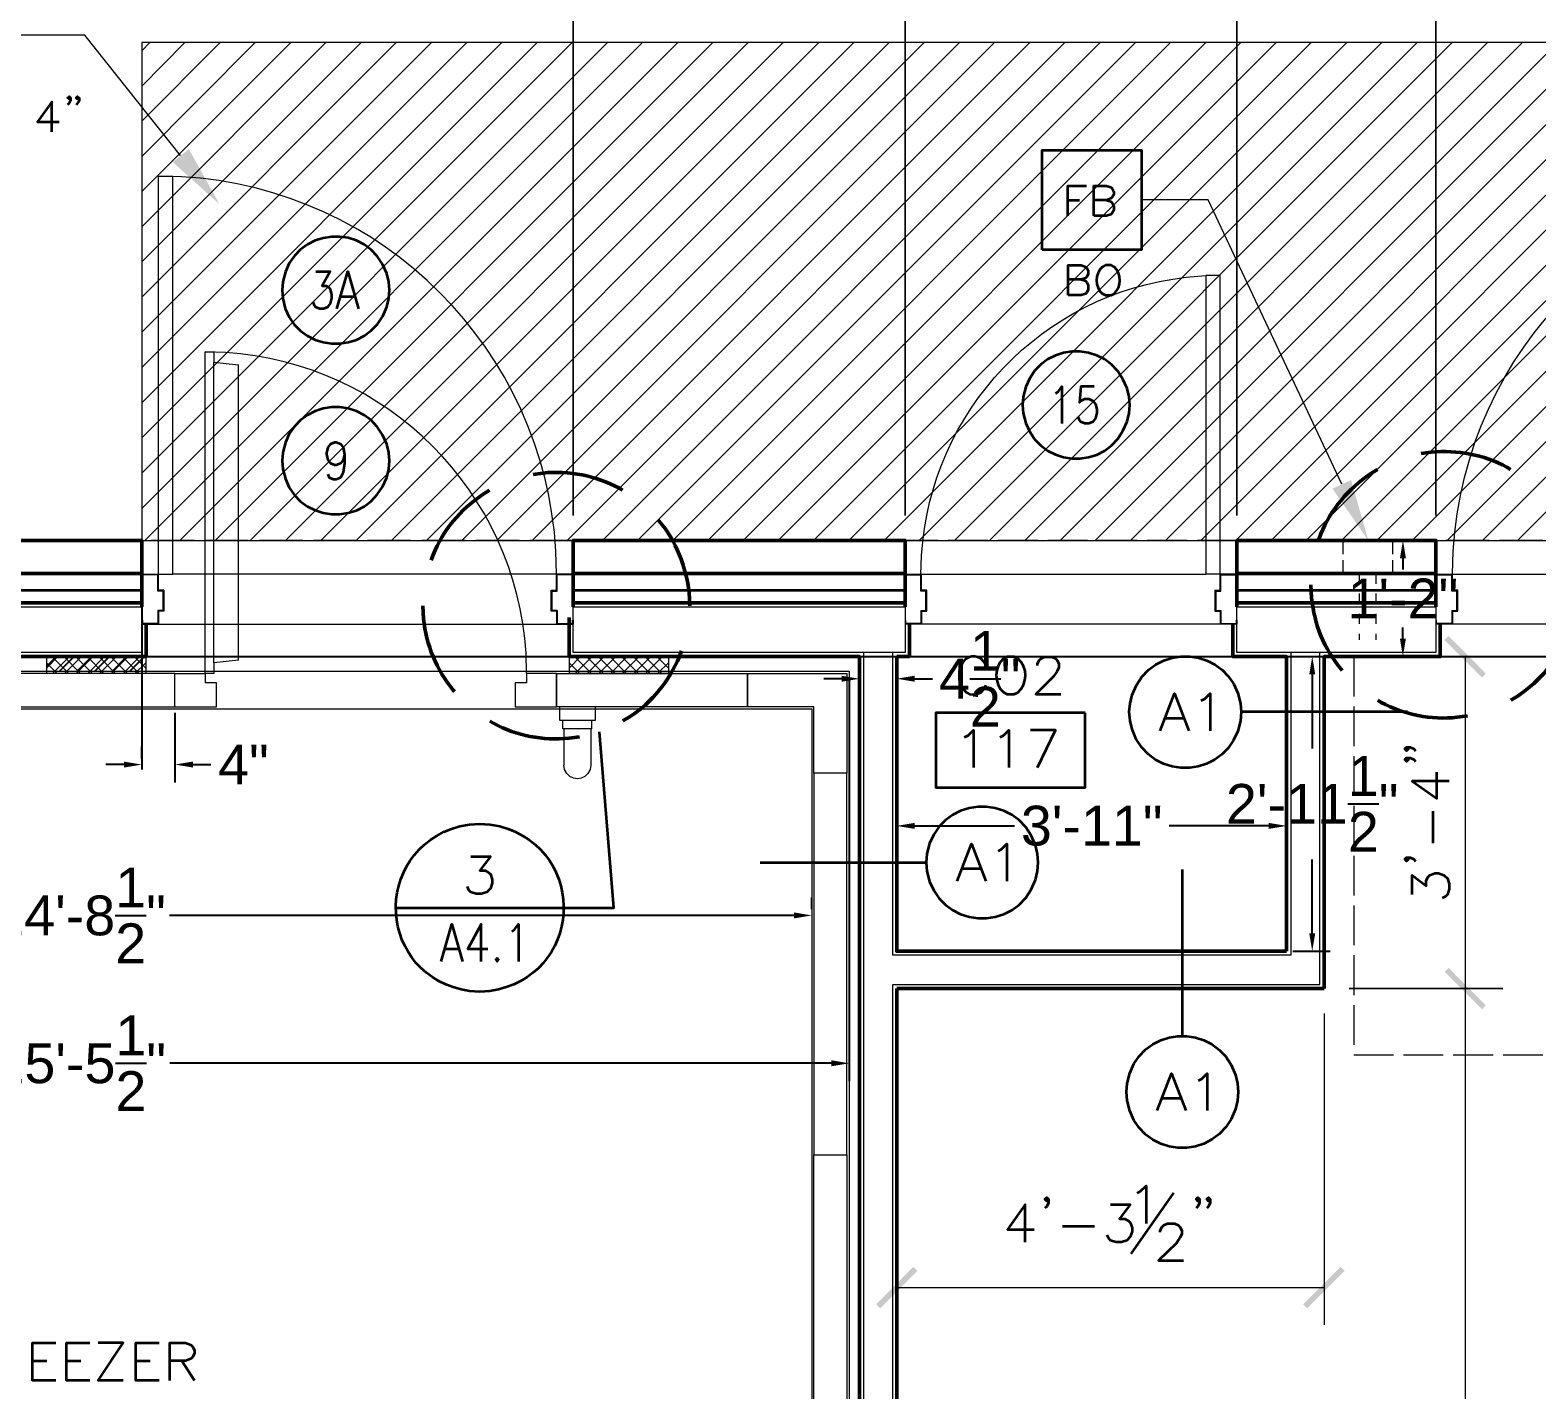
# Model space of a CAD drawing. Header units: inches. Extents: x 5 to 516, y -193 to 129.
# Drawn here: x 34.42 to 49.55, y 75.22 to 88.88 of the extents above; entities that cross this region are included whole.
import ezdxf

# ---------------------------------------------------------------- set-up
doc = ezdxf.new("R2010")
doc.units = ezdxf.units.IN
doc.header["$MEASUREMENT"] = 0
doc.linetypes.add('PDF_IMPORT', pattern=[1, 0.8, -0.2])
for name, color, linetype in [('Highlight', 210, 'Continuous'), ('PDF_Geometry', 7, 'Continuous'), ('PDF_Solid Fills', 7, 'Continuous')]:
    doc.layers.add(name, color=color, linetype=linetype)
doc.styles.get("Standard").update_dxf_attribs({"font": 'arial.ttf'})
doc.dimstyles.get("Standard").update_dxf_attribs({"dimtxt": 0.4, "dimasz": 0.18, "dimexe": 0.18, "dimexo": 0.0625, "dimgap": 0.09, "dimtad": 0, "dimtih": 1, "dimtoh": 1, "dimdec": 4, "dimlfac": 12, "dimzin": 0, "dimdsep": 46, "dimlunit": 4, "dimtxsty": 'Standard', "dimcen": 0.09, "dimadec": 3, "dimazin": 0, "dimtfac": 1, "dimtdec": 4, "dimtofl": 0, "dimtmove": 0, "dimatfit": 3, "dimfxl": 1, "dimtolj": 1, "dimtzin": 0, "dimarcsym": 0})

# ---------------------------------------------------------------- blocks, each defined once
blk = doc.blocks.new('*D8')
at = {"layer": 'Defpoints', "color": 0, "transparency": 16777216}
for p in [(27.184, 82.441), (42.644, 82.441), (42.644, 78.503)]:
    blk.add_point(p, dxfattribs=at)
at = {"layer": 'Highlight', "color": 0, "lineweight": -2, "transparency": 16777216}
for p, q in [((27.184, 82.379), (27.184, 78.323)), ((42.644, 82.379), (42.644, 78.323)), ((27.364, 78.503), (34.01, 78.503)), ((42.464, 78.503), (35.818, 78.503))]:
    blk.add_line(p, q, dxfattribs=at)
at = {"layer": 'Highlight', "color": 0, "transparency": 16777216}
for points in [[(27.364, 78.533), (27.364, 78.473), (27.184, 78.503)], [(42.464, 78.533), (42.464, 78.473), (42.644, 78.503)]]:
    blk.add_solid(points, dxfattribs=at)
at = {"layer": 'Highlight', "color": 0, "transparency": 16777216, "insert": (34.914, 78.503), "char_height": 0.4, "attachment_point": 5}
blk.add_mtext('\\A1;15\'-5{\\H1x;\\S1/2;}"', dxfattribs=at)
blk = doc.blocks.new('*D10')
at = {"layer": 'Defpoints', "color": 0, "transparency": 16777216}
for p in [(27.557, 79.988), (42.267, 79.988), (42.267, 79.988)]:
    blk.add_point(p, dxfattribs=at)
at = {"layer": 'Highlight', "color": 0, "lineweight": -2, "transparency": 16777216}
for p, q in [((27.557, 80.051), (27.557, 80.168)), ((42.267, 80.051), (42.267, 80.168)), ((27.737, 79.988), (34.008, 79.988)), ((42.087, 79.988), (35.816, 79.988))]:
    blk.add_line(p, q, dxfattribs=at)
at = {"layer": 'Highlight', "color": 0, "transparency": 16777216}
for points in [[(27.737, 80.018), (27.737, 79.958), (27.557, 79.988)], [(42.087, 80.018), (42.087, 79.958), (42.267, 79.988)]]:
    blk.add_solid(points, dxfattribs=at)
at = {"layer": 'Highlight', "color": 0, "transparency": 16777216, "insert": (34.912, 79.988), "char_height": 0.4, "attachment_point": 5}
blk.add_mtext('\\A1;14\'-8{\\H1x;\\S1/2;}"', dxfattribs=at)
blk = doc.blocks.new('*D13')
at = {"layer": 'Defpoints', "color": 0, "transparency": 16777216}
for p in [(42.747, 82.365), (43.12, 82.365), (43.12, 82.365)]:
    blk.add_point(p, dxfattribs=at)
at = {"layer": 'Highlight', "color": 0, "lineweight": -2, "transparency": 16777216}
for p, q in [((42.747, 82.428), (42.747, 82.545)), ((43.12, 82.428), (43.12, 82.545)), ((42.567, 82.365), (42.387, 82.365)), ((43.3, 82.365), (43.48, 82.365))]:
    blk.add_line(p, q, dxfattribs=at)
at = {"layer": 'Highlight', "color": 0, "transparency": 16777216}
for points in [[(42.567, 82.395), (42.567, 82.335), (42.747, 82.365)], [(43.3, 82.395), (43.3, 82.335), (43.12, 82.365)]]:
    blk.add_solid(points, dxfattribs=at)
at = {"layer": 'Highlight', "color": 0, "transparency": 16777216, "insert": (43.954, 82.365), "char_height": 0.4, "attachment_point": 5}
blk.add_mtext('\\A1;4{\\H1x;\\S1/2;}"', dxfattribs=at)
blk = doc.blocks.new('*D14')
at = {"layer": 'Defpoints', "color": 0, "transparency": 16777216}
for p in [(43.12, 80.887), (43.12, 80.887), (47.037, 80.887)]:
    blk.add_point(p, dxfattribs=at)
at = {"layer": 'Highlight', "color": 0, "lineweight": -2, "transparency": 16777216}
for p, q in [((43.12, 80.949), (43.12, 81.067)), ((47.037, 80.949), (47.037, 81.067)), ((43.3, 80.887), (44.302, 80.887)), ((46.857, 80.887), (45.856, 80.887))]:
    blk.add_line(p, q, dxfattribs=at)
at = {"layer": 'Highlight', "color": 0, "transparency": 16777216}
for points in [[(43.3, 80.917), (43.3, 80.857), (43.12, 80.887)], [(46.857, 80.917), (46.857, 80.857), (47.037, 80.887)]]:
    blk.add_solid(points, dxfattribs=at)
at = {"layer": 'Highlight', "color": 0, "transparency": 16777216, "insert": (45.079, 80.887), "char_height": 0.4, "attachment_point": 5}
blk.add_mtext('\\A1;3\'-11"', dxfattribs=at)
blk = doc.blocks.new('*D15')
at = {"layer": 'Defpoints', "color": 0, "transparency": 16777216}
for p in [(47.037, 82.588), (47.294, 82.588), (47.037, 79.628)]:
    blk.add_point(p, dxfattribs=at)
at = {"layer": 'Highlight', "color": 0, "lineweight": -2, "transparency": 16777216}
for p, q in [((47.099, 82.588), (47.474, 82.588)), ((47.294, 82.408), (47.294, 81.666)), ((47.294, 79.808), (47.294, 80.549)), ((47.099, 79.628), (47.474, 79.628))]:
    blk.add_line(p, q, dxfattribs=at)
at = {"layer": 'Highlight', "color": 0, "transparency": 16777216}
for points in [[(47.264, 82.408), (47.324, 82.408), (47.294, 82.588)], [(47.264, 79.808), (47.324, 79.808), (47.294, 79.628)]]:
    blk.add_solid(points, dxfattribs=at)
at = {"layer": 'Highlight', "color": 0, "transparency": 16777216, "insert": (47.294, 81.108), "char_height": 0.4, "attachment_point": 5}
blk.add_mtext('\\A1;2\'-11{\\H1x;\\S1/2;}"', dxfattribs=at)
blk = doc.blocks.new('*D40')
at = {"layer": 'Defpoints', "color": 0, "transparency": 16777216}
for p in [(48.205, 83.754), (48.205, 82.588), (48.205, 82.588)]:
    blk.add_point(p, dxfattribs=at)
at = {"layer": 'Highlight', "color": 0, "lineweight": -2, "transparency": 16777216}
for p, q in [((48.142, 83.754), (48.025, 83.754)), ((48.205, 83.574), (48.205, 83.462)), ((48.205, 82.768), (48.205, 82.88)), ((48.142, 82.588), (48.025, 82.588))]:
    blk.add_line(p, q, dxfattribs=at)
at = {"layer": 'Highlight', "color": 0, "transparency": 16777216}
for points in [[(48.175, 83.574), (48.235, 83.574), (48.205, 83.754)], [(48.175, 82.768), (48.235, 82.768), (48.205, 82.588)]]:
    blk.add_solid(points, dxfattribs=at)
at = {"layer": 'Highlight', "color": 0, "transparency": 16777216, "insert": (48.205, 83.171), "char_height": 0.4, "attachment_point": 5}
blk.add_mtext('\\A1;1\'-2"', dxfattribs=at)
blk = doc.blocks.new('*D41')
at = {"layer": 'Defpoints', "color": 0, "transparency": 16777216}
for p in [(35.87, 82.084), (35.537, 81.503), (35.87, 81.503)]:
    blk.add_point(p, dxfattribs=at)
at = {"layer": 'Highlight', "color": 0, "lineweight": -2, "transparency": 16777216}
for p, q in [((35.87, 82.022), (35.87, 81.323)), ((35.537, 81.565), (35.537, 81.683)), ((35.357, 81.503), (35.177, 81.503)), ((36.05, 81.503), (36.23, 81.503))]:
    blk.add_line(p, q, dxfattribs=at)
at = {"layer": 'Highlight', "color": 0, "transparency": 16777216}
for points in [[(35.357, 81.533), (35.357, 81.473), (35.537, 81.503)], [(36.05, 81.533), (36.05, 81.473), (35.87, 81.503)]]:
    blk.add_solid(points, dxfattribs=at)
at = {"layer": 'Highlight', "color": 0, "transparency": 16777216, "insert": (36.558, 81.503), "char_height": 0.4, "attachment_point": 5}
blk.add_mtext('\\A1;4"', dxfattribs=at)
blk = doc.blocks.new('*D49')
at = {"layer": 'Defpoints', "color": 0, "transparency": 16777216}
for p in [(42.747, 82.588), (50.654, 82.588), (43.12, 59.168)]:
    blk.add_point(p, dxfattribs=at)
at = {"layer": 'Highlight', "color": 0, "lineweight": -2, "transparency": 16777216}
for p, q in [((42.809, 82.588), (50.834, 82.588)), ((50.654, 82.408), (50.654, 71.443)), ((50.654, 59.348), (50.654, 70.312)), ((43.183, 59.168), (50.834, 59.168))]:
    blk.add_line(p, q, dxfattribs=at)
at = {"layer": 'Highlight', "color": 0, "transparency": 16777216}
for points in [[(50.624, 82.408), (50.684, 82.408), (50.654, 82.588)], [(50.624, 59.348), (50.684, 59.348), (50.654, 59.168)]]:
    blk.add_solid(points, dxfattribs=at)
at = {"layer": 'Highlight', "color": 0, "transparency": 16777216, "insert": (50.654, 70.878), "char_height": 0.4, "attachment_point": 5}
blk.add_mtext('\\A1;23\'-5{\\H1x;\\S1/16;}"', dxfattribs=at)

msp = doc.modelspace()

# ---------------------------------------------------------------- hatches: boundary and pattern name
at = {"layer": 'Highlight'}
h = msp.add_hatch(dxfattribs=at)
h.set_pattern_fill('ANSI31', color=256)
h.paths.add_polyline_path([(27.0369615, 82.5876717), (27.0369615, 59.1676699), (29.4402955, 59.1676699), (29.4402955, 67.8143398), (27.1836358, 67.8143398), (27.1836358, 82.4410076), (29.4402955, 82.4410076), (29.4402955, 82.5876717)])
h.paths.add_polyline_path([(27.2036282, 66.0843371), (27.5369615, 66.0843371), (27.5369615, 64.1676703), (27.5369615, 60.3376733), (27.2036282, 60.3376733), (27.2036282, 64.1710069)], flags=16)
h.paths.add_polyline_path([(28.5869697, 60.8876747), (28.6036364, 60.8676747), (28.5869697, 60.851008), (28.5703031, 60.8676747)], flags=16)
h.paths.add_polyline_path([(28.5869697, 60.777669), (28.6036364, 60.7610023), (28.5869697, 60.7443356), (28.5703031, 60.7610023)], flags=16)
h.paths.add_polyline_path([(28.8903009, 59.8510022), (28.6403009, 60.0276689), (28.8903009, 60.0276689)], flags=16)
h.paths.add_polyline_path([(34.580297, 82.5876717), (34.580297, 82.4410076), (35.5802971, 82.4410076), (35.5802971, 82.5876717)])
h.paths.add_polyline_path([(31.9212198, 81.3959234), (32.933771, 81.3959234), (32.933771, 82.7535405), (31.9212198, 82.7535405)], flags=9)
at = {"layer": 'PDF_Solid Fills', "transparency": 33554559}
for points in [[(48.6636315, 79.4610065), (48.6236299, 79.4210049), (49.0369632, 79.0843382), (49.036948, 79.0843535), (49.0369649, 79.0843398)], [(48.6236348, 79.4210065), (49.0003015, 79.0443398), (49.0369681, 79.0843398)]]:
    msp.add_hatch(color=256, dxfattribs=at).paths.add_polyline_path(points)

# ---------------------------------------------------------------- linework, layer by layer
at = {"layer": 'Highlight'}
for p, q in [((35.5369622, 83.7543418), (35.5369622, 81.4530015)), ((27.0369615, 82.5876717), (132.0996854, 82.5876717))]:
    msp.add_line(p, q, dxfattribs=at)
at = {"layer": 'PDF_Geometry', "lineweight": 15}
for points in [[(39.8702958, 90.3543425), (39.8702958, 84.0043418)], [(43.2036294, 90.3543425), (43.2036294, 84.0043418)], [(46.536963, 90.3543425), (46.536963, 84.0043418)], [(48.5369632, 90.3543425), (48.5369632, 84.0043418)], [(35.5369622, 88.7543422), (35.5369622, 83.7543418), (52.8702969, 83.7543418), (52.8702969, 88.7543422)], [(34.580297, 82.5876751), (34.580297, 82.4210084), (35.5802971, 82.4210084), (35.5802971, 82.5876751)], [(39.8302975, 82.5876751), (39.8302975, 82.4210084), (40.8302975, 82.4210084), (40.8302975, 82.5876751)], [(27.1836358, 82.4410076), (42.6436369, 82.4410076), (42.6403037, 67.8143398), (27.1836358, 67.8143398)], [(35.8702955, 82.0843384), (35.8702955, 82.4176718), (32.0369619, 82.4176718), (32.0369619, 82.0843384)], [(27.5569675, 68.1876715), (27.5569675, 82.0643392), (42.2669686, 82.0643392), (42.2669686, 68.1876715)], [(42.6202961, 73.7510044), (42.2869627, 73.7510044), (42.2869627, 77.5843381), (42.6202961, 77.5843381), (42.6202961, 81.4176717), (42.2869627, 81.4176717), (42.2869627, 77.5843381), (42.6202961, 77.5843381), (42.6202961, 73.7510044), (42.2869627, 73.7510044), (42.2869627, 69.9176708), (42.6202961, 69.9176708)], [(49.2069649, 79.2543415), (47.6636314, 79.2543415)]]:
    msp.add_lwpolyline(points, close=True, dxfattribs=at)
for points in [[(35.9269633, 87.6210074), (34.9636299, 88.8276741), (34.2969631, 88.8276741)], [(35.5369622, 83.4143421), (35.7036288, 83.4143421), (35.7036288, 87.4143424), (35.8502955, 87.4143424)], [(35.8503031, 83.4143421), (35.8503031, 87.4143424)], [(47.5903011, 84.317676), (46.2469676, 87.1743428), (45.5803009, 87.1743428)], [(46.536963, 83.4143421), (46.3702964, 83.4143421), (46.3702964, 86.4143423), (46.2236297, 86.4143423)], [(36.5069668, 82.5510051), (36.2603002, 82.5243385), (36.2603002, 82.4176718), (36.1736335, 82.4176718), (36.1736335, 85.647672)], [(36.2602966, 82.5243409), (36.2602966, 85.5443412)], [(36.5069668, 82.5510065), (36.5069668, 85.5176735)], [(47.6003041, 83.7543418), (47.6003041, 83.6176751)], [(48.1003041, 83.7543418), (48.1003041, 83.6176751)], [(47.6003041, 83.5543432), (47.6003041, 83.4210098)], [(48.1003041, 83.5543432), (48.1003041, 83.4210098)], [(35.6969687, 83.4076689), (35.5436353, 83.4076689), (35.5436353, 83.3710022), (35.5369687, 83.3710022), (35.5369687, 83.4143355)], [(35.6969692, 83.2443388), (35.6969692, 83.4076721)], [(35.7036288, 83.4143421), (35.8502955, 83.4143421)], [(35.7036288, 83.2543418), (35.7036288, 83.4143418)], [(39.8636292, 83.4076754), (39.8636292, 83.3710087), (39.8702958, 83.3710087), (39.8702958, 83.4143421), (39.7036292, 83.4143421), (35.8502955, 83.4143421)], [(39.7036292, 83.2543418), (39.7036292, 83.4143418)], [(39.7103023, 83.2443388), (39.7103023, 83.4076721)], [(39.8636362, 83.4076689), (39.7103029, 83.4076689)], [(43.2102961, 83.4076754), (43.2102961, 83.3710087), (43.2036294, 83.3710087), (43.2036294, 83.4143421), (43.3702961, 83.4143421), (46.2236297, 83.4143421)], [(43.2103026, 83.4076689), (43.363636, 83.4076689)], [(43.3636365, 83.2443388), (43.3636365, 83.4076721)], [(43.3702961, 83.2543418), (43.3702961, 83.4143418)], [(46.3702964, 83.4143421), (46.2236297, 83.4143421)], [(46.3702964, 83.2543418), (46.3702964, 83.4143418)], [(46.3769695, 83.2443388), (46.3769695, 83.4076721)], [(46.3769701, 83.4076689), (46.5303034, 83.4076689), (46.5303034, 83.3710022), (46.5369701, 83.3710022), (46.5369701, 83.4143355)], [(48.5436299, 83.4076754), (48.5436299, 83.3710087), (48.5369632, 83.3710087), (48.5369632, 83.4143421), (48.7036299, 83.4143421), (52.5569636, 83.4143421)], [(48.5436364, 83.4076689), (48.6969697, 83.4076689)], [(48.6969703, 83.2443388), (48.6969703, 83.4076721)], [(48.7036299, 83.2543418), (48.7036299, 83.4143418)], [(35.7469638, 83.2443399), (35.7469638, 83.0510065), (35.6969638, 83.0510065)], [(35.7469638, 83.2443388), (35.6969638, 83.2443388)], [(35.7569668, 83.2543418), (35.7036334, 83.2543418)], [(35.7569668, 83.2543401), (35.7569668, 83.0443401), (35.7036334, 83.0443401)], [(39.650298, 83.2543418), (39.7036313, 83.2543418)], [(39.7036313, 83.0443401), (39.650298, 83.0443401), (39.650298, 83.2543401)], [(39.710301, 83.0510065), (39.660301, 83.0510065), (39.660301, 83.2443399)], [(39.660301, 83.2443388), (39.710301, 83.2443388)], [(43.3636311, 83.0510065), (43.4136311, 83.0510065), (43.4136311, 83.2443399)], [(43.4136311, 83.2443388), (43.3636311, 83.2443388)], [(43.4236341, 83.2543418), (43.3703007, 83.2543418)], [(43.3703007, 83.0443401), (43.4236341, 83.0443401), (43.4236341, 83.2543401)], [(46.3169652, 83.2543418), (46.3702985, 83.2543418)], [(46.3169652, 83.2543401), (46.3169652, 83.0443401), (46.3702985, 83.0443401)], [(46.3269682, 83.2443399), (46.3269682, 83.0510065), (46.3769682, 83.0510065)], [(46.3269682, 83.2443388), (46.3769682, 83.2443388)], [(48.6969648, 83.0510065), (48.7469648, 83.0510065), (48.7469648, 83.2443399)], [(48.7469648, 83.2443388), (48.6969648, 83.2443388)], [(48.7569678, 83.2543418), (48.7036345, 83.2543418)], [(48.7036345, 83.0443401), (48.7569678, 83.0443401), (48.7569678, 83.2543401)], [(35.5436288, 82.954342), (35.5369622, 82.954342), (35.5369622, 82.914342), (35.7036288, 82.914342), (39.7036292, 82.914342), (39.8702958, 82.914342)], [(35.5436353, 82.9543404), (35.5436353, 82.9210071)], [(35.6969692, 83.0510065), (35.6969692, 82.9210065)], [(35.7036288, 83.0443401), (35.7036288, 82.9143401)], [(39.7036292, 83.0443401), (39.7036292, 82.9143401)], [(39.7103023, 83.0510065), (39.7103023, 82.9210065)], [(39.8636362, 82.9210071), (39.8636362, 82.9543404), (39.8703029, 82.9543404), (39.8703029, 82.9143404)], [(46.5302964, 82.954342), (46.536963, 82.954342), (46.536963, 82.914342), (46.3702964, 82.914342), (43.3702961, 82.914342), (43.2036294, 82.914342)], [(43.2103026, 82.9210071), (43.2103026, 82.9543404), (43.2036359, 82.9543404), (43.2036359, 82.9143404)], [(43.3636365, 83.0510065), (43.3636365, 82.9210065)], [(43.3702961, 83.0443401), (43.3702961, 82.9143401)], [(46.3702964, 83.0443401), (46.3702964, 82.9143401)], [(46.3769695, 83.0510065), (46.3769695, 82.9210065)], [(46.5303034, 82.9543404), (46.5303034, 82.9210071)], [(52.8636302, 82.954342), (52.8702969, 82.954342), (52.8702969, 82.914342), (52.7036302, 82.914342), (48.7036299, 82.914342), (48.5369632, 82.914342)], [(48.5436364, 82.9210071), (48.5436364, 82.9543404), (48.5369697, 82.9543404), (48.5369697, 82.9143404)], [(48.6969703, 83.0510065), (48.6969703, 82.9210065)], [(48.7036299, 83.0443401), (48.7036299, 82.9143401)], [(35.6969692, 82.9210084), (35.5436359, 82.9210084)], [(39.7103023, 82.9210084), (39.8636357, 82.9210084)], [(43.3636365, 82.9210084), (43.2103032, 82.9210084)], [(46.3769695, 82.9210084), (46.5303029, 82.9210084)], [(48.6969703, 82.9210084), (48.5436369, 82.9210084)], [(34.580297, 82.4710097), (34.6936304, 82.5876764)], [(34.580297, 82.5243409), (34.6836304, 82.4210076)], [(34.633635, 82.5876751), (34.8003017, 82.4210084)], [(34.6436312, 82.4210084), (34.8102979, 82.5876751)], [(34.7536301, 82.5876751), (34.9169635, 82.4210084)], [(34.7636331, 82.4210084), (34.9302998, 82.5876751)], [(34.8702954, 82.5876751), (35.0369621, 82.4210084)], [(34.8802984, 82.4210084), (35.0469651, 82.5876751)], [(34.9869675, 82.5876751), (35.1536342, 82.4210084)], [(34.9969637, 82.4210084), (35.1636304, 82.5876751)], [(35.1069627, 82.5876751), (35.270296, 82.4210084)], [(35.1169657, 82.4210084), (35.2836323, 82.5876751)], [(35.2236348, 82.5876751), (35.3903014, 82.4210084)], [(35.233631, 82.4210084), (35.4002977, 82.5876751)], [(35.3403001, 82.5876751), (35.5069668, 82.4210084)], [(35.3536329, 82.4210084), (35.5169662, 82.5876751)], [(35.460302, 82.5876751), (35.580302, 82.467675)], [(35.4702982, 82.4210084), (35.5802982, 82.527675)], [(35.5769673, 82.5876751), (35.5803006, 82.5843417)], [(39.8302975, 82.4710097), (39.9436308, 82.5876764)], [(39.8302975, 82.5243409), (39.9336308, 82.4210076)], [(39.8836354, 82.5876751), (40.0503021, 82.4210084)], [(39.8936316, 82.4210084), (40.0602983, 82.5876751)], [(40.0036305, 82.5876751), (40.1702972, 82.4210084)], [(40.0136335, 82.4210084), (40.1803002, 82.5876751)], [(40.1202959, 82.5876751), (40.2869625, 82.4210084)], [(40.1302988, 82.4210084), (40.2969655, 82.5876751)], [(40.236968, 82.5876751), (40.4036346, 82.4210084)], [(40.2469642, 82.4210084), (40.4136308, 82.5876751)], [(40.3569631, 82.5876751), (40.5236298, 82.4210084)], [(40.3669661, 82.4210084), (40.5336328, 82.5876751)], [(40.4736352, 82.5876751), (40.6403019, 82.4210084)], [(40.4836314, 82.4210084), (40.6502981, 82.5876751)], [(40.5903005, 82.5876751), (40.7569672, 82.4210084)], [(40.6003035, 82.4210084), (40.7669702, 82.5876751)], [(40.7103024, 82.5876751), (40.8303024, 82.467675)], [(40.7202986, 82.4210084), (40.8302986, 82.527675)], [(40.8269677, 82.5876751), (40.8303011, 82.5843417)], [(49.2069665, 82.5876751), (48.8302998, 82.5876751), (48.8302998, 79.2543415)], [(35.8702955, 82.0843384), (35.8702955, 82.4176718), (36.1736289, 82.4176718), (36.1736289, 82.3243384)], [(39.2869625, 82.3243384), (39.2869625, 82.0843384), (39.7036292, 82.0843384), (39.7036292, 82.4176718), (39.4002958, 82.4176718)], [(39.400298, 82.4176718), (39.400298, 82.3243384), (39.2869646, 82.3243384)], [(39.7036292, 82.4210084), (39.7036292, 82.087675)], [(39.7036292, 82.4176718), (41.620296, 82.4176718), (42.6202961, 82.4176718), (42.6202961, 81.4176717), (42.2869627, 81.4176717), (42.2869627, 82.0843384), (41.620296, 82.0843384), (41.620296, 82.4176718), (41.620296, 82.0843384), (39.7036292, 82.0843384)], [(35.8702955, 82.0843354), (36.2869622, 82.0843354), (36.2869622, 82.3243355), (36.1736289, 82.3243355)], [(39.7369679, 81.9443373), (39.7369679, 82.0843373)], [(40.0903005, 82.0843384), (40.0903005, 81.9443384)], [(40.0903005, 81.9443373), (39.7369671, 81.9443373)], [(40.0569701, 81.861004), (39.7669701, 81.861004), (39.7669701, 81.9443373)], [(40.0569685, 81.861004), (40.0569685, 81.9443373)], [(39.7769663, 81.861004), (39.7769663, 81.4976706)], [(40.0469655, 81.861004), (40.0469655, 81.4976706)], [(39.7836321, 81.4543419), (39.7769655, 81.4976752)], [(40.0469655, 81.4976752), (40.0402988, 81.4543419)], [(48.8302982, 79.2543415), (48.8302982, 65.171007), (48.8302982, 59.1676733)], [(47.4136314, 79.0043414), (47.4136314, 75.8743412)], [(43.1202961, 76.4610063), (43.1202961, 75.8743396)], [(47.4136314, 76.2476748), (43.1202978, 76.2476748)]]:
    msp.add_lwpolyline(points, dxfattribs=at)
at = {"layer": 'PDF_Geometry', "color": 253, "lineweight": 15, "true_color": 0xb3b3b3}
for points in [[(35.5369622, 85.1376766), (39.153629, 88.7543435)], [(35.5369622, 88.3176763), (35.9702955, 88.754343)], [(35.5369622, 88.6710089), (35.6169622, 88.7543422)], [(35.5369622, 85.8443417), (38.4469624, 88.754342)], [(35.5369622, 86.1976743), (38.093629, 88.7543411)], [(35.5369622, 86.5510068), (37.7402957, 88.7543403)], [(35.5369622, 86.9043394), (37.3869623, 88.7543394)], [(35.5369622, 87.2576719), (37.033629, 88.7543387)], [(35.5369622, 84.4310047), (39.8602958, 88.7543384)], [(35.5369622, 87.6110044), (36.6769622, 88.7543379)], [(35.5369622, 84.7843373), (39.5069624, 88.7543375)], [(35.5369622, 87.964337), (36.3236289, 88.7543371)], [(35.5369622, 85.4910024), (38.8002959, 88.7543361)], [(35.5369622, 84.0743356), (40.2136292, 88.7543359)], [(35.5669643, 83.7543418), (40.5669647, 88.7543422)], [(35.9202969, 83.7543418), (40.9202973, 88.7543422)], [(36.2736294, 83.7543418), (41.2736298, 88.7543422)], [(36.6269688, 83.7543418), (41.6269692, 88.7543422)], [(36.9803013, 83.7543418), (41.9803017, 88.7543422)], [(37.3369637, 83.7543418), (42.3369641, 88.7543422)], [(37.6902962, 83.7543418), (42.6902966, 88.7543422)], [(38.0436355, 83.7543418), (43.0436359, 88.7543422)], [(38.3969681, 83.7543418), (43.3969685, 88.7543422)], [(38.7503006, 83.7543418), (43.750301, 88.7543422)], [(39.1036332, 83.7543418), (44.1036336, 88.7543422)], [(39.4569657, 83.7543418), (44.4569661, 88.7543422)], [(39.8102983, 83.7543418), (44.8102987, 88.7543422)], [(40.1636308, 83.7543418), (45.1636312, 88.7543422)], [(40.5169702, 83.7543418), (45.5169706, 88.7543422)], [(40.8702959, 83.7543418), (45.8702963, 88.7543422)], [(41.2236352, 83.7543418), (46.2236356, 88.7543422)], [(41.5769678, 83.7543418), (46.5769682, 88.7543422)], [(41.9303003, 83.7543418), (46.9303007, 88.7543422)], [(42.2836329, 83.7543418), (47.2836333, 88.7543422)], [(42.640302, 83.7543418), (47.6403024, 88.7543422)], [(42.9936346, 83.7543418), (47.993635, 88.7543422)], [(43.3469671, 83.7543418), (48.3469675, 88.7543422)], [(43.7002997, 83.7543418), (48.7003001, 88.7543422)], [(44.0536322, 83.7543418), (49.0536326, 88.7543422)], [(44.4069648, 83.7543418), (49.4069652, 88.7543422)], [(44.7602973, 83.7543418), (49.7602977, 88.7543422)], [(45.1136366, 83.7543418), (50.113637, 88.7543422)], [(45.4669692, 83.7543418), (50.4669696, 88.7543422)], [(45.8203017, 83.7543418), (50.8203021, 88.7543422)], [(46.1736343, 83.7543418), (51.1736347, 88.7543422)], [(46.5269668, 83.7543418), (51.5269672, 88.7543422)], [(46.8802994, 83.7543418), (51.8802998, 88.7543422)], [(47.2336319, 83.7543418), (52.2336323, 88.7543422)], [(47.5869645, 83.7543418), (52.5869649, 88.7543422)], [(47.9436336, 83.7543418), (52.8703007, 88.6810089)], [(48.2969662, 83.7543418), (52.8702999, 88.3276755)], [(48.6502987, 83.7543418), (52.870299, 87.9743421)], [(49.0036313, 83.7543418), (52.8702981, 87.6210087)], [(49.3569638, 83.7543418), (52.8702975, 87.2676755)]]:
    msp.add_lwpolyline(points, dxfattribs=at)
at = {"layer": 'PDF_Geometry', "lineweight": 35}
for points in [[(34.633635, 87.8576692), (34.633635, 88.1576693), (34.4903016, 87.9576692), (34.7069683, 87.9576692)], [(34.8203009, 88.2010042), (34.8069675, 88.1876709), (34.7903009, 88.2010042), (34.8069675, 88.2143376), (34.8203009, 88.2010042), (34.8203009, 88.1710042), (34.8069675, 88.1443376), (34.7903009, 88.1276709)], [(34.906964, 88.2010042), (34.8902973, 88.1876709), (34.876964, 88.2010042), (34.8902973, 88.2143376), (34.906964, 88.2010042), (34.906964, 88.1710042), (34.8902973, 88.1443376), (34.876964, 88.1276709)], [(44.8403008, 87.0143383), (44.8403008, 87.3143383), (45.0269675, 87.3143383)], [(45.1003039, 87.0143383), (45.1003039, 87.3143383), (45.2269705, 87.3143383), (45.2703039, 87.301005), (45.2836372, 87.2876716), (45.3003039, 87.2576716), (45.3003039, 87.2276716), (45.2836372, 87.201005), (45.2703039, 87.1876716), (45.2269705, 87.171005), (45.1003039, 87.171005)], [(44.8403008, 87.1710088), (44.9569675, 87.1710088)], [(45.2269654, 87.1710088), (45.2702987, 87.1576754), (45.283632, 87.1443421), (45.3002987, 87.1143421), (45.3002987, 87.0710087), (45.283632, 87.0443421), (45.2702987, 87.0276754), (45.2269654, 87.0143421), (45.1002987, 87.0143421)], [(37.2836325, 86.4543407), (37.4302992, 86.4543407), (37.3502992, 86.3110073), (37.3902992, 86.3110073), (37.4169658, 86.2943407), (37.4302992, 86.277674), (37.4436325, 86.2210073), (37.4436325, 86.187674), (37.4302992, 86.1343406), (37.4036325, 86.097674), (37.3636325, 86.0810073), (37.3236325, 86.0810073), (37.2836325, 86.097674), (37.2702992, 86.1143406), (37.2569658, 86.1510073)], [(37.4969639, 86.0810089), (37.606964, 86.4543423), (37.7136306, 86.0810089)], [(37.9969629, 86.1010081), (38.0169629, 86.1843415), (38.0236296, 86.2676748), (38.0169629, 86.3510081), (37.9969629, 86.4343415)], [(44.8436307, 86.2176734), (44.8436307, 86.5176735), (44.9736307, 86.5176735), (45.016964, 86.5010068), (45.0302973, 86.4876735), (45.0436307, 86.4610068), (45.0436307, 86.4310068), (45.0302973, 86.4010068), (45.016964, 86.3876735), (44.9736307, 86.3743401), (44.8436307, 86.3743401)], [(45.3036358, 86.5010082), (45.2736358, 86.5176748), (45.2169692, 86.5176748), (45.1869692, 86.5010082), (45.1603025, 86.4743415)], [(36.9536295, 86.3510081), (36.9469629, 86.2676748), (36.9536295, 86.1843415)], [(44.9736355, 86.3743371), (45.0169689, 86.3610038), (45.0303022, 86.3443371), (45.0436356, 86.3176705), (45.0436356, 86.2743371), (45.0303022, 86.2443371), (45.0169689, 86.2310038), (44.9736355, 86.2176705), (44.8436355, 86.2176705)], [(37.5402989, 86.2043407), (37.6736323, 86.2043407)], [(45.2169692, 86.2176748), (45.2736358, 86.2176748), (45.3036358, 86.2310081)], [(44.7136325, 85.2310062), (44.7402992, 85.2476728), (44.7802992, 85.3010062), (44.7802992, 84.9276728)], [(45.1036337, 85.3010067), (44.9703003, 85.3010067), (44.956967, 85.1410067), (44.9703003, 85.1576734), (45.0103003, 85.1776734), (45.0503003, 85.1776734), (45.0903003, 85.1576734), (45.116967, 85.12434), (45.1303003, 85.0710067), (45.1303003, 85.03434), (45.116967, 84.9810067), (45.0903003, 84.94434), (45.0503003, 84.9276733), (45.0103003, 84.9276733), (44.9703003, 84.94434), (44.956967, 84.9610067), (44.9436336, 84.9976733)], [(45.4336361, 84.9476742), (45.4536361, 85.0310075), (45.4603028, 85.1143408), (45.4536361, 85.1976742), (45.4336361, 85.2810075)], [(44.3903027, 85.1976742), (44.3836361, 85.1143408), (44.3903027, 85.0310075)], [(36.9536295, 84.6376766), (36.9469629, 84.5543432), (36.9536295, 84.4710099)], [(37.5736309, 84.6176706), (37.5602976, 84.5643373), (37.5336309, 84.5276706), (37.4902975, 84.5110039), (37.4769642, 84.5110039), (37.4369642, 84.5276706), (37.4102975, 84.5643373), (37.3969642, 84.6176706), (37.3969642, 84.6343373), (37.4102975, 84.6876706), (37.4369642, 84.7243373), (37.4769642, 84.7410039), (37.4902975, 84.7410039), (37.5336309, 84.7243373), (37.5602976, 84.6876706), (37.5736309, 84.6176706), (37.5736309, 84.5276706), (37.5602976, 84.4376706), (37.5336309, 84.3843373), (37.4902975, 84.3676706), (37.4636309, 84.3676706), (37.4236309, 84.3843373), (37.4102975, 84.4210039)], [(37.9969629, 84.3876766), (38.0169629, 84.4710099), (38.0236296, 84.5543432), (38.0169629, 84.6376766), (37.9969629, 84.7210099)], [(26.3702948, 54.0843362), (26.3702948, 83.2543384), (35.5369622, 83.2543384)], [(39.8702958, 83.2543418), (43.2036294, 83.2543418)], [(46.536963, 83.2543418), (48.5369632, 83.2543418)], [(43.7669704, 82.4976753), (43.7469704, 82.4410086), (43.7469704, 82.354342)], [(44.0169704, 82.4976753), (43.9969704, 82.5310087), (43.9636371, 82.5676753)], [(44.3369686, 82.5676718), (44.3003019, 82.5843385), (44.2303019, 82.5843385), (44.1936352, 82.5676718), (44.1603019, 82.5310051)], [(44.5336331, 82.4976753), (44.5336331, 82.514342), (44.5502997, 82.5510087), (44.5702997, 82.5676753), (44.6036331, 82.584342), (44.6769664, 82.584342), (44.7136331, 82.5676753), (44.7302998, 82.5510087), (44.7469664, 82.514342), (44.7469664, 82.4776753), (44.7302998, 82.4410086), (44.6936331, 82.3876753), (44.5169664, 82.2110086), (44.7669664, 82.2110086)], [(43.9636371, 82.2276753), (43.9969704, 82.264342), (44.0169704, 82.3010086)], [(44.2303019, 82.2110051), (44.3003019, 82.2110051), (44.3369686, 82.2276718)], [(45.4836296, 81.8576739), (45.4636296, 81.9410072), (45.4536296, 82.0310073), (45.4636296, 82.1176739), (45.4836296, 82.2043406)], [(45.7669706, 81.8410048), (45.9103039, 82.2176715), (46.0536373, 81.8410048)], [(46.1769641, 82.1476726), (46.2136308, 82.1643392), (46.2669641, 82.2176726), (46.2669641, 81.8410059)], [(46.5736297, 82.1176739), (46.5802964, 82.0310073), (46.5736297, 81.9410072)], [(45.8203017, 81.9676731), (46.0003018, 81.9676731)], [(48.2503014, 82.0310073), (46.5803013, 82.0310073)], [(39.7769663, 80.0643391), (40.2769663, 80.0643391), (40.133633, 81.8310058)], [(43.8003024, 81.7776706), (43.8369691, 81.7943373), (43.8903024, 81.8476707), (43.8903024, 81.4743373)], [(44.1603013, 81.7776706), (44.1936347, 81.7943373), (44.246968, 81.8476707), (44.246968, 81.4743373)], [(44.5336331, 81.4743395), (44.7136331, 81.8476728), (44.4636331, 81.8476728)], [(48.2402984, 81.6776747), (48.2602984, 81.661008), (48.2402984, 81.641008), (48.2236317, 81.661008), (48.2402984, 81.6776747), (48.2769651, 81.6776747), (48.3136317, 81.661008), (48.3302984, 81.641008)], [(48.2402984, 81.5710056), (48.2602984, 81.5543389), (48.2402984, 81.5343389), (48.2236317, 81.5543389), (48.2402984, 81.5710056), (48.2769651, 81.5710056), (48.3136317, 81.5543389), (48.3302984, 81.5343389)], [(48.6702995, 81.337675), (48.2969662, 81.337675), (48.5469662, 81.1610083), (48.5469662, 81.427675)], [(48.5102976, 80.7143364), (48.5102976, 81.0343364)], [(38.7303033, 80.8843353), (38.8303034, 80.901002), (38.9336367, 80.9076687), (39.0336367, 80.901002), (39.1336367, 80.8843353)], [(43.7269653, 80.3310085), (43.8702986, 80.7076752), (44.0136319, 80.3310085)], [(44.1403021, 80.6343397), (44.1736355, 80.6543397), (44.2269688, 80.707673), (44.2269688, 80.3310063)], [(44.5136328, 80.3443375), (44.5336328, 80.4310041), (44.5402995, 80.5210042), (44.5336328, 80.6076708), (44.5136328, 80.6943375)], [(38.8436302, 80.5810085), (39.0402969, 80.5810085), (38.9336302, 80.4376752), (38.9869635, 80.4376752), (39.0202969, 80.4176751), (39.0402969, 80.4010085), (39.0569635, 80.3476751), (39.0569635, 80.3110085), (39.0402969, 80.2576751), (39.0036302, 80.2210085), (38.9502968, 80.2043418), (38.8969635, 80.2043418), (38.8436302, 80.2210085), (38.8236302, 80.2410085), (38.8069635, 80.2776751)], [(41.7469643, 80.5210042), (43.4169644, 80.5210042)], [(43.4236327, 80.6076708), (43.4169661, 80.5210042), (43.4236327, 80.4310041)], [(48.2402984, 80.5710055), (48.2602984, 80.5543388), (48.2402984, 80.5343388), (48.2236317, 80.5543388), (48.2402984, 80.5710055), (48.2769651, 80.5710055), (48.3136317, 80.5543388), (48.3302984, 80.5343388)], [(43.7803032, 80.45767), (43.9603032, 80.45767)], [(45.9869684, 80.4476738), (45.9869684, 78.7776737)], [(48.2969662, 80.1976738), (48.2969662, 80.3910071), (48.4369662, 80.2843404), (48.4369662, 80.3376738), (48.4569662, 80.3743405), (48.4736328, 80.3910071), (48.5269662, 80.4110071), (48.5636329, 80.4110071), (48.6169662, 80.3910071), (48.6536329, 80.3576738), (48.6702995, 80.3043405), (48.6702995, 80.2510071), (48.6536329, 80.1976738), (48.6336329, 80.1776738), (48.6002995, 80.1610071)], [(38.0869637, 80.0643391), (39.7769639, 80.0643391)], [(38.5436356, 79.5243407), (38.6503023, 79.9010074), (38.7569689, 79.5243407)], [(38.9469695, 79.5243423), (38.9469695, 79.901009), (38.8103028, 79.651009), (39.0136362, 79.651009)], [(39.2536305, 79.8276718), (39.2802971, 79.8476718), (39.3202972, 79.9010052), (39.3202972, 79.5243385)], [(38.583634, 79.651009), (38.7169673, 79.651009)], [(39.0336367, 79.2276685), (38.9336367, 79.2210018), (38.8303034, 79.2276685)], [(45.7369684, 78.0276703), (45.8803017, 78.4010037), (46.0236351, 78.0276703)], [(46.1502985, 78.3310083), (46.1836318, 78.347675), (46.2369652, 78.4010083), (46.2369652, 78.027675)], [(45.4336359, 78.1276695), (45.4269692, 78.2143362), (45.4336359, 78.3010029)], [(46.5236359, 78.3876696), (46.5436359, 78.3010029), (46.5503026, 78.2143362), (46.5436359, 78.1276695), (46.5236359, 78.0410029)], [(45.7936362, 78.1510088), (45.9703028, 78.1510088)], [(45.4736356, 76.5876746), (45.9036356, 77.201008)], [(45.536963, 77.1976735), (45.5702963, 77.2176735), (45.626963, 77.2710069), (45.626963, 76.8943402)], [(44.4103014, 76.7076713), (44.4103014, 77.084338), (44.2336347, 76.834338), (44.5003014, 76.834338)], [(44.643632, 77.137676), (44.6269653, 77.117676), (44.6069653, 77.137676), (44.6269653, 77.1543426), (44.643632, 77.137676), (44.643632, 77.1010093), (44.6269653, 77.0643426), (44.6069653, 77.047676)], [(45.2669705, 77.084338), (45.4636372, 77.084338), (45.3569705, 76.9410047), (45.4103039, 76.9410047), (45.4469705, 76.9210047), (45.4636372, 76.904338), (45.4836372, 76.8510047), (45.4836372, 76.814338), (45.4636372, 76.7610047), (45.4303039, 76.724338), (45.3769705, 76.7076713), (45.3203039, 76.7076713), (45.2669705, 76.724338), (45.2503039, 76.744338), (45.2336372, 76.7776713)], [(46.1603015, 77.137676), (46.1436348, 77.117676), (46.1269682, 77.137676), (46.1436348, 77.1543426), (46.1603015, 77.137676), (46.1603015, 77.1010093), (46.1436348, 77.0643426), (46.1269682, 77.047676)], [(46.2669706, 77.137676), (46.2503039, 77.117676), (46.2336373, 77.137676), (46.2503039, 77.1543426), (46.2669706, 77.137676), (46.2669706, 77.1010093), (46.2503039, 77.0643426), (46.2336373, 77.047676)], [(45.7669706, 76.8076724), (45.7669706, 76.8243391), (45.7869706, 76.8610058), (45.8036372, 76.8776724), (45.8403039, 76.8943391), (45.9103039, 76.8943391), (45.9469706, 76.8776724), (45.9636373, 76.8610058), (45.9836373, 76.8243391), (45.9836373, 76.7876724), (45.9636373, 76.7510057), (45.9303039, 76.6976724), (45.7503039, 76.5210057), (46.0003039, 76.5210057)], [(44.7869629, 76.86767), (45.1069629, 76.86767)], [(34.6736293, 75.3176753), (34.4402959, 75.3176753), (34.4402959, 75.694342), (34.6736293, 75.694342)], [(35.0136358, 75.3176753), (34.7803025, 75.3176753), (34.7803025, 75.694342), (35.0136358, 75.694342)], [(35.3503031, 75.3176753), (35.1003031, 75.3176753), (35.3503031, 75.694342), (35.1003031, 75.694342)], [(35.7102979, 75.3176753), (35.4769646, 75.3176753), (35.4769646, 75.694342), (35.7102979, 75.694342)], [(35.8169644, 75.3176753), (35.8169644, 75.694342), (35.9769644, 75.694342), (36.0302977, 75.674342), (36.0469644, 75.6576753), (36.0669644, 75.6210086), (36.0669644, 75.5876753), (36.0469644, 75.5510086), (36.0302977, 75.534342), (35.9769644, 75.514342), (35.8169644, 75.514342)], [(34.4402959, 75.5143374), (34.5836293, 75.5143374)], [(34.7803025, 75.5143374), (34.9236358, 75.5143374)], [(35.4769646, 75.5143374), (35.6202979, 75.5143374)], [(35.9402961, 75.5143374), (36.0669627, 75.3176707)]]:
    msp.add_lwpolyline(points, dxfattribs=at)
for points in [[(44.5802978, 86.6743385), (44.5802978, 87.6743386), (45.5802979, 87.6743386), (45.5802979, 86.6743385)], [(45.0136339, 82.0210043), (43.5136338, 82.0210043), (43.5136338, 81.2710042), (45.0136339, 81.2710042)], [(39.106963, 79.5610024), (39.0936297, 79.5443358), (39.106963, 79.5243358), (39.1202963, 79.5443358)]]:
    msp.add_lwpolyline(points, close=True, dxfattribs=at)
at = {"layer": 'PDF_Geometry', "lineweight": 15}
for points in [[(39.7036292, 83.4143421), (39.6969625, 83.6476754, 0.3802360652), (35.936962, 87.4076755), (35.7036288, 87.4143424)], [(48.7036299, 83.4143421), (48.7102965, 83.6476754, -0.3798870028), (52.470297, 87.4076755), (52.7036302, 87.4143424)], [(43.3636365, 83.4076689), (43.3703032, 83.6043356, -0.364422162), (46.02697, 86.3976691), (46.2236367, 86.4143357), (46.2236367, 83.4143355)], [(39.4003005, 82.4176727), (39.3969671, 82.6210059, 0.3775111157), (36.3769668, 85.6410062), (36.1736335, 85.6476729), (36.2603002, 85.6476729), (36.2603002, 85.5443395), (36.5069668, 85.5176728)]]:
    msp.add_lwpolyline(points, format="xyb", dxfattribs=at)
at = {"layer": 'PDF_Geometry', "lineweight": 50}
for points in [[(49.2869633, 84.4676733), (49.2502966, 84.4910066, 0.1458921682), (48.4869632, 84.6410067), (48.3869631, 84.6276733)], [(40.3669661, 84.2576717), (40.3302994, 84.281005, 0.1458621046), (39.566966, 84.431005), (39.4669659, 84.4176717)], [(39.0303028, 84.2576717), (38.9569695, 84.211005, 0.1516269541), (38.4636361, 83.6110049), (38.4436361, 83.5543383)], [(38.3602995, 83.0976713), (38.3669662, 82.9676713, 0.1463062896), (38.6636329, 82.2510046), (38.6769662, 82.2376712)], [(40.3702959, 81.9410075), (40.4436292, 81.9843409, 0.1468176633), (40.9369626, 82.5876742), (40.9569626, 82.6443409)], [(47.9536298, 82.1510092), (47.9869632, 82.1276758, 0.1501360968), (48.7502965, 81.9776758), (48.8536299, 81.9910092)]]:
    msp.add_lwpolyline(points, format="xyb", dxfattribs=at)
for points in [[(47.9503, 84.4676733), (47.8736333, 84.4210066)], [(40.7336325, 83.9476714), (40.7236325, 83.9610047)], [(26.5369614, 54.0843395), (25.8702947, 54.0843395), (25.8702947, 83.7543418), (35.5369622, 83.7543418), (35.5369622, 83.0876751)], [(39.8702958, 83.0876751), (39.8702958, 83.7543418), (43.2036294, 83.7543418), (43.2036294, 83.0876751)], [(46.536963, 83.0876751), (46.536963, 83.7543418), (48.5369632, 83.7543418), (48.5369632, 83.0876751)], [(47.3803, 83.8210066), (47.3603, 83.7643399)], [(26.2036281, 54.0843395), (26.2036281, 83.4210085), (35.4136288, 83.4210085)], [(28.1836358, 83.4210085), (35.5369698, 83.4210085)], [(39.8702958, 83.4210085), (43.2036294, 83.4210085)], [(46.536963, 83.4210085), (48.5369632, 83.4210085)], [(47.2803035, 83.3076729), (47.2869702, 83.1776729)], [(35.5369622, 83.1276735), (26.4969614, 83.1276735), (26.4969614, 54.0843362)], [(43.2036294, 83.1276735), (39.8702958, 83.1276735)], [(41.0402992, 83.0976713), (41.0336325, 83.2310046)], [(48.5369632, 83.1276735), (46.536963, 83.1276735)], [(39.8302975, 82.981006), (39.8302975, 82.5876726), (42.7469644, 82.5876726), (42.7469644, 65.1676704)], [(43.1202961, 55.4210028), (43.1202961, 59.1676699), (27.0369615, 59.1676699), (27.0369615, 82.5876717), (35.5802954, 82.5876717), (35.5802954, 82.9143386)], [(43.2469644, 82.5876751), (43.2469644, 82.9143417)], [(46.4969647, 82.914342), (46.4969647, 82.5876753), (47.0369647, 82.5876753), (47.0369647, 79.6276751)], [(47.4136314, 79.2543415), (47.4136314, 82.5876751), (48.5802982, 82.5876751), (48.5802982, 82.9143416)], [(43.1202961, 82.5876751), (43.2469628, 82.5876751)], [(43.1202961, 82.5876734), (43.1202961, 79.6276732), (47.0369631, 79.6276732)], [(47.5836368, 82.4610062), (47.5936368, 82.4476729)], [(49.2902998, 82.1510092), (49.3636332, 82.1943425)], [(39.0336326, 81.9376709), (39.0702993, 81.9176709)], [(39.8302994, 81.7676709), (39.9336328, 81.7810043)], [(42.7469627, 65.1676704), (43.1202961, 65.1676704), (43.1202961, 79.2543381)], [(43.1202961, 79.2543415), (47.4136297, 79.2543415)]]:
    msp.add_lwpolyline(points, dxfattribs=at)
at = {"layer": 'PDF_Geometry', "linetype": 'PDF_IMPORT', "lineweight": 15, "ltscale": 0.543333}
for points in [[(39.8702958, 83.7543418), (35.5369638, 83.7543418)], [(52.8702969, 83.7543418), (48.5369648, 83.7543418)]]:
    msp.add_lwpolyline(points, dxfattribs=at)
at = {"layer": 'PDF_Geometry', "linetype": 'PDF_IMPORT', "lineweight": 15, "ltscale": 0.5}
for points in [[(46.536963, 83.7543418), (43.2036294, 83.7543418)], [(52.7103034, 78.5876747), (52.7103034, 82.5876734), (47.710303, 82.5876751), (47.710303, 78.5876731), (52.7103034, 78.5876747)]]:
    msp.add_lwpolyline(points, dxfattribs=at)
at = {"layer": 'PDF_Geometry', "linetype": 'PDF_IMPORT', "lineweight": 15, "ltscale": 0.126667}
for points in [[(47.6003041, 83.4210085), (48.1003025, 83.4210085)], [(47.7669707, 83.4210085), (47.7669707, 82.7543371)], [(47.9336374, 83.4210085), (47.9336374, 82.7543371)]]:
    msp.add_lwpolyline(points, dxfattribs=at)
at = {"layer": 'PDF_Geometry', "lineweight": 9}
for points in [[(26.5369614, 54.0843362), (26.5369614, 83.0876717), (35.5369622, 83.0876717), (35.5369622, 82.6276734), (26.9969615, 82.6276734), (26.9969615, 54.0843362)], [(43.2036362, 83.0876751), (43.2036362, 82.6276751), (39.8703026, 82.6276751), (39.8703026, 83.0876751)], [(48.5369632, 83.0876751), (48.5369632, 82.6276751), (46.536963, 82.6276751), (46.536963, 83.0876751)]]:
    msp.add_lwpolyline(points, close=True, dxfattribs=at)
for points in [[(42.7869627, 82.6276734), (42.7869627, 65.2110054), (43.0802961, 65.2110054), (43.0802961, 79.2943398), (47.3702964, 79.2943398), (47.3702964, 82.6276734)], [(47.080298, 82.6276734), (47.080298, 79.5876731), (43.0802977, 79.5876731), (43.0802977, 82.6276734)]]:
    msp.add_lwpolyline(points, dxfattribs=at)
at = {"layer": 'PDF_Geometry', "lineweight": 35}
for points in [[(37.9969629, 86.4343415), (37.8114629, 86.9715082), (37.051185, 86.9120082), (36.9536295, 86.3510081)], [(45.1603025, 86.4743415), (45.1021358, 86.3971193), (45.1223025, 86.2472304), (45.2169692, 86.2176748)], [(45.3036358, 86.2310081), (45.3811359, 86.2995081), (45.3828025, 86.4338415), (45.3036358, 86.5010082)], [(36.9536295, 86.1843415), (37.0462406, 85.6245081), (37.8164629, 85.5645636), (37.9969629, 86.1010081)], [(45.4336361, 85.2810075), (45.2488028, 85.8196187), (44.488025, 85.7577298), (44.3903027, 85.1976742)], [(37.9969629, 84.7210099), (37.8114629, 85.2581766), (37.0512406, 85.1986766), (36.9536295, 84.6376766)], [(44.3903027, 85.0310075), (44.4880805, 84.4710075), (45.2487472, 84.409063), (45.4336361, 84.9476742)], [(36.9536295, 84.4710099), (37.0512406, 83.9100098), (37.8114629, 83.8505098), (37.9969629, 84.3876766)], [(45.4836296, 82.2043406), (45.6799074, 82.7650629), (46.4717964, 82.6974518), (46.5736297, 82.1176739)], [(43.9636371, 82.5676753), (43.8861371, 82.6166753), (43.7967482, 82.5801753), (43.7669704, 82.4976753)], [(44.1603019, 82.5310051), (44.0883574, 82.4427829), (44.1155241, 82.2438384), (44.2303019, 82.2110051)], [(44.3369686, 82.2276718), (44.4377463, 82.3091162), (44.4400241, 82.4866718), (44.3369686, 82.5676718)], [(43.7469704, 82.354342), (43.7737482, 82.2466753), (43.8471926, 82.1635086), (43.9636371, 82.2276753)], [(46.5736297, 81.9410072), (46.4677408, 81.3577294), (45.6765741, 81.2948961), (45.4836296, 81.8576739)], [(44.5136328, 80.6943375), (44.3206883, 81.2522264), (43.5244661, 81.1905598), (43.4236327, 80.6076708)], [(38.8303034, 79.2276685), (37.8991366, 79.3644463), (37.8233588, 80.6326687), (38.7303033, 80.8843353)], [(39.1336367, 80.8843353), (40.0405812, 80.6326687), (39.9648035, 79.3644463), (39.0336367, 79.2276685)], [(43.4236327, 80.4310041), (43.5244661, 79.8481152), (44.3206883, 79.7864485), (44.5136328, 80.3443375)], [(45.4336359, 78.3010029), (45.5380247, 78.8873918), (46.3266359, 78.9507252), (46.5236359, 78.3876696)], [(46.5236359, 78.0410029), (46.3265248, 77.4798917), (45.5379692, 77.5428917), (45.4336359, 78.1276695)]]:
    msp.add_open_spline(points, degree=3, dxfattribs=at)
at = {"layer": 'PDF_Geometry', "lineweight": 50}
for points in [[(47.8736333, 84.4210066), (47.6625222, 84.2792844), (47.4757444, 84.057451), (47.3803, 83.8210066)], [(41.0336325, 83.2310046), (41.0087436, 83.4775602), (40.8987992, 83.7611713), (40.7336325, 83.9476714)], [(47.2869702, 83.1776729), (47.3189146, 82.8976729), (47.405859, 82.6806729), (47.5836368, 82.4610062)], [(49.3636332, 82.1943425), (49.5805776, 82.3438981), (49.7580777, 82.5522314), (49.8569666, 82.7976759)], [(39.0702993, 81.9176709), (39.3055215, 81.7889487), (39.5642993, 81.7428376), (39.8302994, 81.7676709)]]:
    msp.add_open_spline(points, degree=3, dxfattribs=at)
at = {"layer": 'PDF_Geometry', "lineweight": 15}
msp.add_open_spline([(40.0402988, 81.4543419), (39.9935211, 81.3283974), (39.8316322, 81.3312308), (39.7836321, 81.4543419)], degree=3, dxfattribs=at)
at = {"layer": 'PDF_Solid Fills', "lineweight": 35, "transparency": 33554559}
for points in [[(36.0102966, 87.6843416), (36.3169633, 87.1310082), (35.8469633, 87.5543416)], [(49.0369632, 82.4176718), (48.6236299, 82.7543385), (48.6636299, 82.7943385)], [(49.0003015, 82.3776734), (49.0369681, 82.4176734), (48.6236348, 82.7543401)], [(43.2869628, 76.4576697), (42.9536294, 76.041003), (42.9136294, 76.081003)], [(43.3269679, 76.4176713), (43.2869679, 76.4576713), (42.9536346, 76.0410046)], [(47.2036298, 76.0810081), (47.2436298, 76.0410081), (47.5802965, 76.4576748)], [(47.2436349, 76.041003), (47.5803016, 76.4576697), (47.6203016, 76.4176697)]]:
    msp.add_solid(points, dxfattribs=at)
at = {"layer": 'PDF_Solid Fills', "lineweight": 9, "transparency": 33554559}
msp.add_solid([(47.6836374, 84.3610042), (47.8569707, 83.7543375), (47.4969707, 84.2743375)], dxfattribs=at)

# ---------------------------------------------------------------- dimensions: what is measured, and where the dimension line sits
at = {"layer": 'Highlight'}
for base, p1, p2, angle, picture, middle in [((48.2049232, 82.5876751), (48.2049232, 83.7543418), (48.2049232, 82.5876751), 90, '*D40', (48.2049232, 83.1710084)), ((50.6542879, 82.5876726), (43.1202961, 59.1676699), (42.7469644, 82.5876726), 270, '*D49', (50.6542879, 70.8776713)), ((47.2940583, 82.5876753), (47.0369631, 79.6276732), (47.0369647, 82.5876753), 90, '*D15', (47.2940583, 81.1076743)), ((42.2669686, 79.988225), (27.5569675, 79.988225), (42.2669686, 79.988225), 180, '*D10', (34.911968, 79.988225))]:
    dim = msp.add_linear_dim(base=base, p1=p1, p2=p2, angle=angle, dimstyle='Standard', dxfattribs=at)
    dim.commit()
    dim.dimension.update_dxf_attribs({"geometry": picture, "text_midpoint": middle})
for base, p1, p2, picture, middle in [((43.1202961, 82.3654757), (42.7469644, 82.3654757), (43.1202961, 82.3654757), '*D13', (43.9540614, 82.3654757)), ((42.6436369, 78.5034363), (27.1836358, 82.4410076), (42.6436369, 82.4410076), '*D8', (34.9136363, 78.5034363)), ((35.8702955, 81.5028636), (35.5369622, 81.5028636), (35.8702955, 82.0843384), '*D41', (36.5582218, 81.5028636)), ((43.1202961, 80.8868598), (47.0369647, 80.8868598), (43.1202961, 80.8868598), '*D14', (45.0786304, 80.8868598))]:
    dim = msp.add_linear_dim(base=base, p1=p1, p2=p2, dimstyle='Standard', dxfattribs=at)
    dim.commit()
    dim.dimension.update_dxf_attribs({"geometry": picture, "text_midpoint": middle})

doc.saveas('drawing.dxf')
